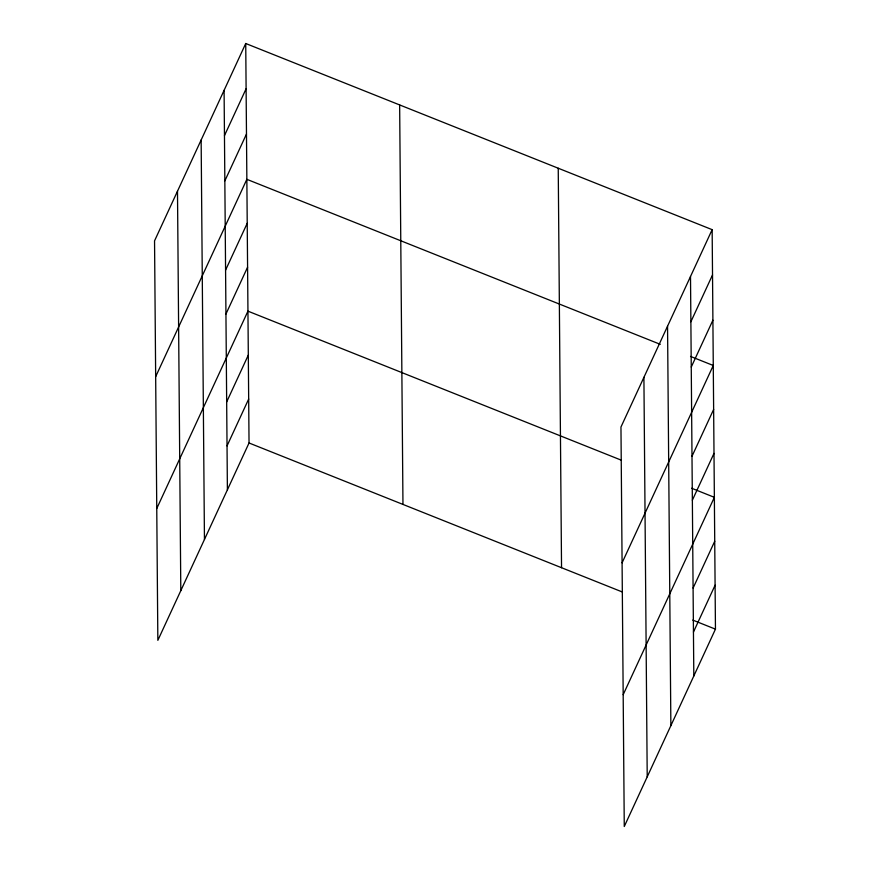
<?xml version="1.0" encoding="UTF-8"?>
<svg xmlns="http://www.w3.org/2000/svg" width="870" height="870" viewBox="0 0 870 870"><rect width="100%" height="100%" fill="white"/><g stroke="black" fill="none" stroke-linecap="round" stroke-linejoin="round"><path stroke-width="1.3" d="M245.731 43.5L154.545 240.849L157.851 640.342L249.037 442.982L245.731 43.5L712.149 229.658L715.455 629.151L624.268 826.5L620.962 427.018L712.149 229.658M224.471 135.611L246.112 88.773M224.841 180.884L246.482 134.045M155.665 376.677L246.852 179.329L660.286 344.335M225.58 270.102L247.221 223.275M225.939 314.048L247.58 267.21M156.763 508.504L247.95 311.155L621.006 460.056M226.668 401.94L248.309 355.101M227.037 445.875L248.679 399.047M690.878 321.769L712.519 274.942M691.258 367.053L712.9 320.214M622.083 562.836L713.269 365.487L690.562 356.428M691.998 456.271L713.639 409.433M692.357 500.206L713.998 453.379M623.181 694.673L714.368 497.325L691.65 488.255M693.086 588.098L714.727 541.26M693.455 632.044L715.096 585.205M249.037 442.982L622.093 591.883M692.748 620.082L715.455 629.151M690.508 276.497L693.814 675.99M667.551 326.174L670.868 725.656M643.909 377.341L647.215 776.834M558.236 168.225L561.541 567.718M399.645 104.933L402.962 504.426M224.09 90.339L227.396 489.821M201.144 140.005L204.45 539.498M177.491 191.183L180.808 590.665"/></g></svg>
